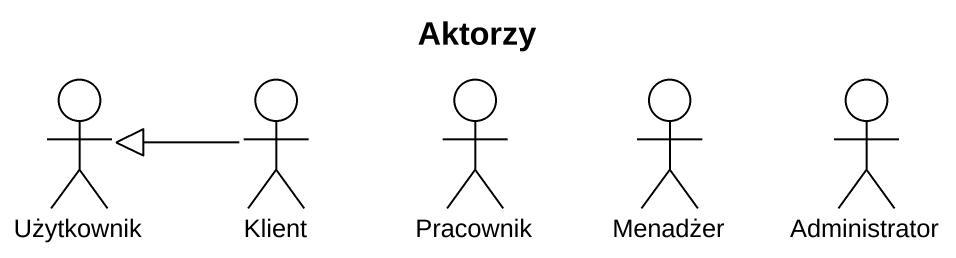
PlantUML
@startuml
title Aktorzy
actor Użytkownik
actor Klient
actor Pracownik
actor Menadżer
actor Administrator
Klient -left-|> Użytkownik
@enduml
